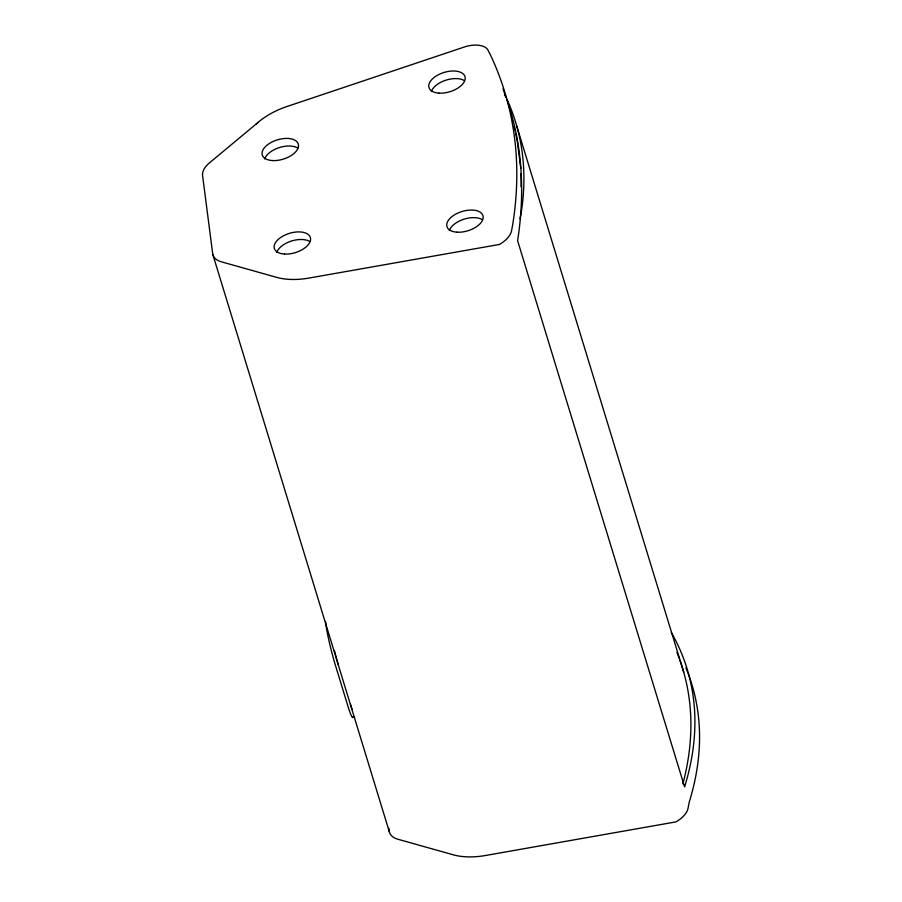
<?xml version="1.0" encoding="UTF-8"?>
<svg xmlns="http://www.w3.org/2000/svg" width="902" height="902" viewBox="0 0 902 902"><rect width="100%" height="100%" fill="white"/><g stroke="black" fill="none" stroke-linecap="round" stroke-linejoin="round"><path stroke-width="1.35" d="M520.026 218.803L521.379 211.451A652.281 349.514 -17 0 0 507.149 99.727M256.112 124.205L258.073 122.413A54.718 29.315 -17 0 1 286.937 106.526L464.293 47.017A20.814 11.151 -17 0 1 483.122 46.306L484.78 47.073A20.814 11.151 -17 0 1 488.083 50.32L490.902 55.924A950.381 509.235 -17 0 1 512.697 224.643L511.569 230.686A27.838 14.917 -17 0 1 508.694 236.685L507.725 237.88A27.838 14.917 -17 0 1 499.482 244.442L309.093 278.053A56.555 30.307 -17 0 1 275.527 277.038L221.531 261.862A26.598 14.252 -17 0 1 212.68 253.665L202.589 175.586A27.094 14.522 -17 0 1 209.444 162.912L258.073 122.413M352.795 717.485L354.723 717M504.398 94.18L506.169 97.732L502.978 88.847M506.574 98.893L508.243 103.516A950.381 509.235 -17 0 1 519.349 153.126C523.013 182.215 522.157 211.756 517.601 240.687L684.595 786.871A611.353 327.584 -17 0 0 671.268 632.37M350.404 704.169L351.216 706.762A30.296 2.323 75.8 0 0 352.118 709.479M516.745 126.043L683.727 672.227M212.849 254.589L389.393 832.016M338.306 664.605L337.461 661.775A30.296 2.323 75.8 0 1 335.443 654.514M388.852 828.307L389.213 831.092A26.598 14.252 -17 0 0 398.064 839.288L452.06 854.465A56.555 30.307 -17 0 0 485.637 855.479L676.015 821.869A27.838 14.917 -17 0 0 684.257 815.307L685.238 814.111A27.838 14.917 -17 0 0 688.102 808.113L689.241 802.07A611.353 327.584 -17 0 0 687.989 673.061M325.521 621.455L326.332 627.454A30.296 2.323 75.8 0 0 334.574 662.508L348.33 707.495A30.296 2.323 75.8 0 0 352.986 717M520.815 168.448L517.184 140.408A649.857 348.206 -17 0 0 515.651 133.564M685.915 667.841A611.353 327.584 -17 0 1 687.482 671.753M276.779 252.425A18.818 10.08 -17 0 1 291.019 241.172A18.818 10.08 -17 0 1 309.781 241.544M449.365 230.574A18.818 10.08 -17 0 1 463.605 219.321A18.818 10.08 -17 0 1 482.378 219.693M264.703 158.944A18.818 10.08 -17 0 1 278.943 147.691A18.818 10.08 -17 0 1 297.705 148.063M431.404 91.519A18.818 10.08 -17 0 1 445.644 80.267A18.818 10.08 -17 0 1 464.406 80.639M679.905 660.23A652.281 349.514 -17 0 1 682.87 783.872M676.906 652.371A652.281 349.514 -17 0 1 679.432 658.911M513.858 126.787A649.857 348.206 -17 0 1 514.963 130.846M521.029 173.658A649.857 348.206 -17 0 1 520.995 186.793M335.104 653.251A30.296 2.323 75.8 0 1 334.439 650.703M284.401 254.048A18.818 10.08 -17 0 0 310.547 238.387A18.818 10.08 -17 0 0 282.134 236.549A18.818 10.08 -17 0 0 284.401 254.048M272.325 160.556A18.818 10.08 -17 0 0 298.472 144.906A18.818 10.08 -17 0 0 270.059 143.057A18.818 10.08 -17 0 0 272.325 160.556M439.026 93.131A18.818 10.08 -17 0 0 465.173 77.482A18.818 10.08 -17 0 0 436.76 75.644A18.818 10.08 -17 0 0 439.026 93.131M456.987 232.186A18.818 10.08 -17 0 0 483.145 216.536A18.818 10.08 -17 0 0 454.721 214.699A18.818 10.08 -17 0 0 456.987 232.186"/></g></svg>
